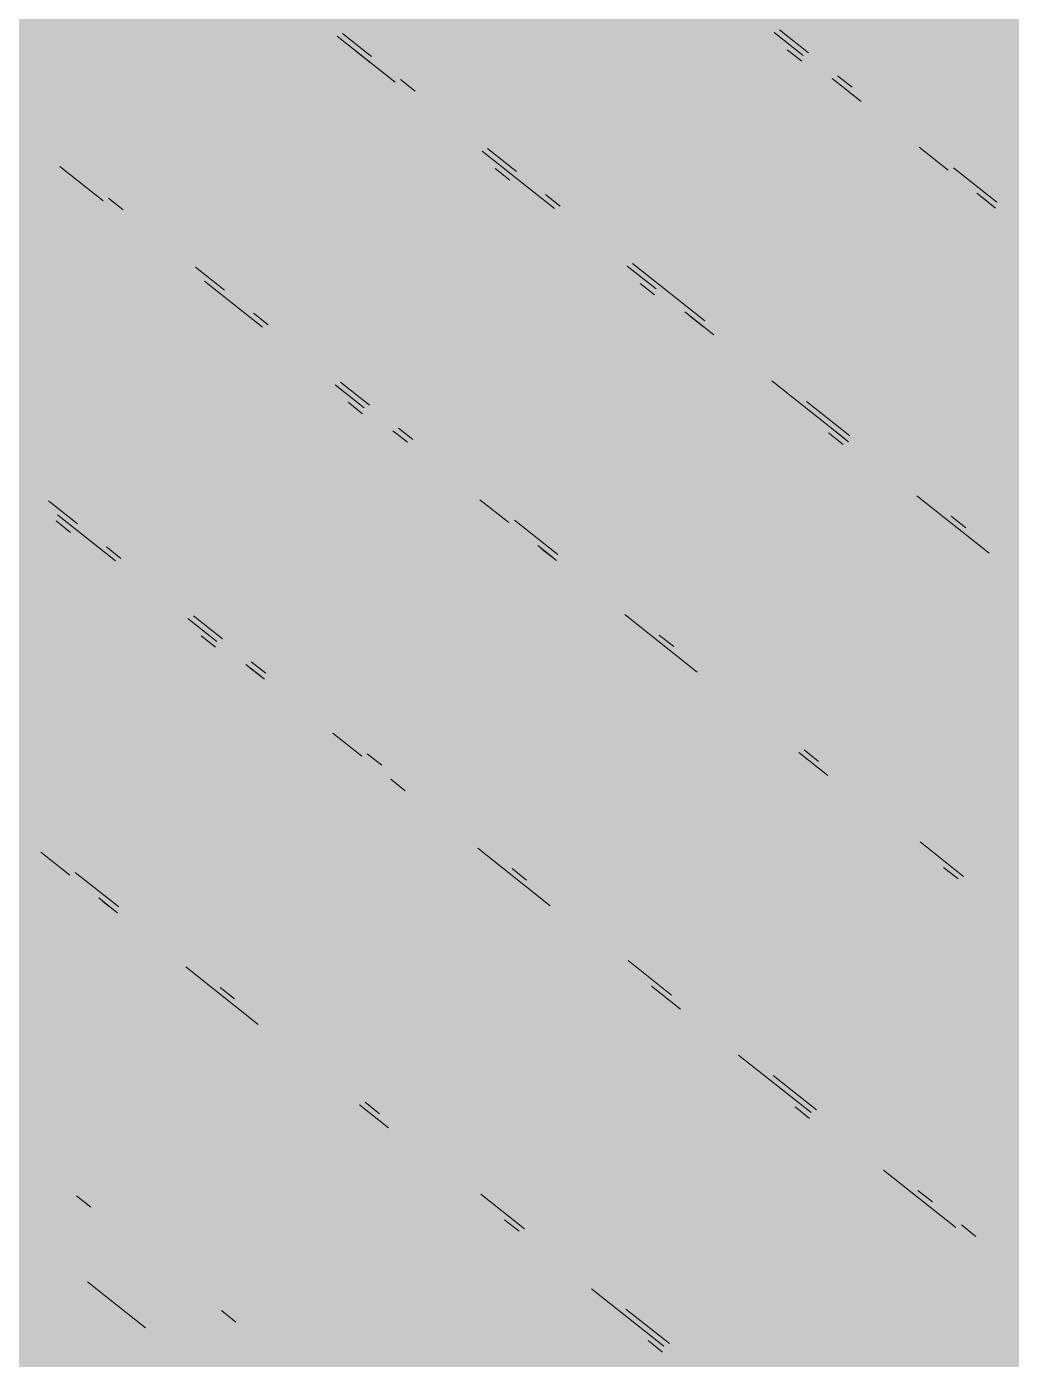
# Paper-space layout '03 3D Building and Roof' of a CAD drawing. Header units: millimetres. Extents: x 5 to 415, y 5 to 292.
# Drawn here: x 256.603 to 258.859, y 83.256 to 86.311 of the extents above; entities that cross this region are included whole.
import ezdxf

# ---------------------------------------------------------------- set-up
doc = ezdxf.new("R2010")
doc.units = ezdxf.units.MM
doc.layers.add('EXISTING', color=7, linetype='Continuous')
doc.layers.add('IMAGES', color=7, linetype='Continuous')

# ---------------------------------------------------------------- blocks, each defined once
blk = doc.blocks.new('SHEET_03')
at = {"layer": 'EXISTING', "color": 250, "lineweight": 9}
for p, q in [((257.3936, 86.2422), (257.3272, 86.2949)), ((258.3155, 86.2977), (258.3819, 86.2451)), ((258.3944, 86.2509), (258.328, 86.3036)), ((257.3147, 86.289), (257.4475, 86.1837)), ((257.3904, 86.2286), (257.3572, 86.2549)), ((258.3788, 86.2314), (258.3456, 86.2578)), ((257.4932, 86.1632), (257.46, 86.1895)), ((258.4483, 86.1924), (258.5147, 86.1397)), ((258.494, 86.1719), (258.4608, 86.1982)), ((257.6466, 86.0256), (257.8126, 85.8939)), ((257.7255, 85.9788), (257.6591, 86.0315)), ((258.6475, 86.0343), (258.7139, 85.9817)), ((256.679, 85.9906), (256.7786, 85.9115)), ((257.7099, 85.9593), (257.6767, 85.9857)), ((258.826, 85.9085), (258.7264, 85.9875)), ((257.8251, 85.8998), (257.7919, 85.9261)), ((258.7803, 85.929), (258.8135, 85.9026)), ((256.8242, 85.8911), (256.7911, 85.9174)), ((258.8228, 85.8949), (258.7896, 85.9212)), ((257.0566, 85.7067), (256.9902, 85.7594)), ((257.9786, 85.7622), (258.045, 85.7096)), ((258.1571, 85.6364), (257.9911, 85.7681)), ((257.0109, 85.7272), (257.1437, 85.6218)), ((258.0419, 85.6959), (258.0087, 85.7223)), ((257.1562, 85.6277), (257.123, 85.654)), ((258.1114, 85.6569), (258.1778, 85.6042)), ((258.1539, 85.6228), (258.1207, 85.6491)), ((257.3886, 85.4433), (257.3222, 85.496)), ((258.3106, 85.4988), (258.4765, 85.3671)), ((257.3097, 85.4901), (257.3761, 85.4374)), ((257.3729, 85.4238), (257.3398, 85.4502)), ((258.489, 85.373), (258.3894, 85.452)), ((257.4425, 85.3848), (257.4757, 85.3584)), ((257.4882, 85.3643), (257.455, 85.3906)), ((258.4734, 85.3535), (258.4402, 85.3799)), ((258.4859, 85.3594), (258.4527, 85.3857)), ((256.7197, 85.1712), (256.6533, 85.2239)), ((257.6416, 85.2267), (257.708, 85.1741)), ((258.6425, 85.2354), (258.8085, 85.1038)), ((256.674, 85.1917), (256.8068, 85.0863)), ((256.704, 85.1517), (256.6708, 85.1781)), ((257.8201, 85.1009), (257.7205, 85.1799)), ((258.7546, 85.1623), (258.7214, 85.1886)), ((256.8193, 85.0922), (256.7861, 85.1185)), ((257.7744, 85.1214), (257.8076, 85.095)), ((257.817, 85.0873), (257.7838, 85.1136)), ((256.9727, 84.9546), (257.0391, 84.9019)), ((257.0516, 84.9078), (256.9852, 84.9605)), ((257.9736, 84.9633), (258.1396, 84.8316)), ((258.0857, 84.8902), (258.0525, 84.9165)), ((257.036, 84.8883), (257.0028, 84.9147)), ((257.1512, 84.8288), (257.118, 84.8551)), ((257.1055, 84.8493), (257.1387, 84.8229)), ((257.1481, 84.8152), (257.1149, 84.8415)), ((257.3047, 84.6912), (257.3711, 84.6386)), ((257.4168, 84.6181), (257.3836, 84.6444)), ((258.3719, 84.6473), (258.4383, 84.5946)), ((258.4176, 84.6268), (258.3844, 84.6531)), ((257.4375, 84.5859), (257.4707, 84.5595)), ((257.6367, 84.4278), (257.8026, 84.2961)), ((258.7496, 84.3634), (258.65, 84.4424)), ((256.6358, 84.4191), (256.7022, 84.3664)), ((256.8143, 84.2933), (256.7147, 84.3723)), ((257.7487, 84.3547), (257.7155, 84.381)), ((258.7039, 84.3839), (258.7371, 84.3575)), ((256.7686, 84.3138), (256.8018, 84.2874)), ((256.8111, 84.2797), (256.7779, 84.306)), ((256.9677, 84.1557), (257.1337, 84.024)), ((258.0807, 84.0913), (257.9811, 84.1703)), ((257.0798, 84.0826), (257.0466, 84.1089)), ((258.035, 84.1118), (258.1014, 84.0591)), ((258.2342, 83.9537), (258.4002, 83.822)), ((258.4126, 83.8279), (258.3131, 83.9069)), ((257.3661, 83.8397), (257.4325, 83.787)), ((257.4118, 83.8192), (257.3786, 83.8455)), ((258.397, 83.8084), (258.3638, 83.8348)), ((258.5661, 83.6903), (258.7321, 83.5587)), ((257.7437, 83.5558), (257.6441, 83.6348)), ((258.6782, 83.6172), (258.645, 83.6435)), ((256.7507, 83.6051), (256.7175, 83.6314)), ((257.6981, 83.5763), (257.7312, 83.5499)), ((258.7778, 83.5382), (258.7446, 83.5645)), ((256.743, 83.4338), (256.8758, 83.3284)), ((257.8972, 83.4182), (258.0632, 83.2865)), ((257.0827, 83.3417), (257.0495, 83.368)), ((258.0757, 83.2924), (257.9761, 83.3714)), ((258.0601, 83.2729), (258.0269, 83.2993))]:
    blk.add_line(p, q, dxfattribs=at)
at = {"layer": 'IMAGES', "color": 7}
for points in [[(256.4745, 86.2777), (257.0527, 86.2777), (256.4745, 86.3741), (257.0527, 86.3741)], [(257.0527, 86.2777), (257.1491, 86.2777), (257.0527, 86.3741), (257.1491, 86.3741)], [(257.1491, 86.2777), (257.2455, 86.2777), (257.1491, 86.3741), (257.2455, 86.3741)], [(257.2455, 86.2777), (257.3418, 86.2777), (257.2455, 86.3741), (257.3418, 86.3741)], [(257.3418, 86.2777), (257.4382, 86.2777), (257.3418, 86.3741), (257.4382, 86.3741)], [(257.4382, 86.2777), (257.5345, 86.2777), (257.4382, 86.3741), (257.5345, 86.3741)], [(257.5345, 86.2777), (258.0164, 86.2777), (257.5345, 86.3741), (258.0164, 86.3741)], [(258.0164, 86.2777), (258.1127, 86.2777), (258.0164, 86.3741), (258.1127, 86.3741)], [(258.1127, 86.1813), (258.2091, 86.1813), (258.1127, 86.3741), (258.2091, 86.3741)], [(258.2091, 86.2777), (258.3055, 86.2777), (258.2091, 86.3741), (258.3055, 86.3741)], [(258.3055, 86.2777), (258.4018, 86.2777), (258.3055, 86.3741), (258.4018, 86.3741)], [(258.4018, 86.2777), (258.4982, 86.2777), (258.4018, 86.3741), (258.4982, 86.3741)], [(258.4982, 86.2777), (258.5945, 86.2777), (258.4982, 86.3741), (258.5945, 86.3741)], [(258.5945, 86.2777), (258.98, 86.2777), (258.5945, 86.3741), (258.98, 86.3741)], [(256.5709, 86.1813), (256.6673, 86.1813), (256.5709, 86.2777), (256.6673, 86.2777)], [(256.6673, 86.1813), (257.2455, 86.1813), (256.6673, 86.2777), (257.2455, 86.2777)], [(257.2455, 86.1813), (257.3418, 86.1813), (257.2455, 86.2777), (257.3418, 86.2777)], [(257.3418, 86.1813), (257.5345, 86.1813), (257.3418, 86.2777), (257.5345, 86.2777)], [(257.5345, 86.1813), (257.6309, 86.1813), (257.5345, 86.2777), (257.6309, 86.2777)], [(257.6309, 86.1813), (258.1127, 86.1813), (257.6309, 86.2777), (258.1127, 86.2777)], [(258.2091, 86.1813), (258.3055, 86.1813), (258.2091, 86.2777), (258.3055, 86.2777)], [(258.3055, 86.1813), (258.4018, 86.1813), (258.3055, 86.2777), (258.4018, 86.2777)], [(258.4018, 86.0849), (258.4982, 86.0849), (258.4018, 86.2777), (258.4982, 86.2777)], [(258.4982, 86.1813), (258.5945, 86.1813), (258.4982, 86.2777), (258.5945, 86.2777)], [(258.5945, 86.1813), (258.6909, 86.1813), (258.5945, 86.2777), (258.6909, 86.2777)], [(258.6909, 86.1813), (259.0764, 86.1813), (258.6909, 86.2777), (259.0764, 86.2777)], [(256.5709, 86.0849), (256.6673, 86.0849), (256.5709, 86.1813), (256.6673, 86.1813)], [(256.6673, 86.0849), (256.7636, 86.0849), (256.6673, 86.1813), (256.7636, 86.1813)], [(256.7636, 86.0849), (257.2455, 86.0849), (256.7636, 86.1813), (257.2455, 86.1813)], [(257.2455, 86.0849), (257.3418, 86.0849), (257.2455, 86.1813), (257.3418, 86.1813)], [(257.3418, 86.0849), (257.4382, 86.0849), (257.3418, 86.1813), (257.4382, 86.1813)], [(257.4382, 86.0849), (257.6309, 86.0849), (257.4382, 86.1813), (257.6309, 86.1813)], [(257.6309, 86.0849), (257.7273, 86.0849), (257.6309, 86.1813), (257.7273, 86.1813)], [(257.7273, 86.0849), (257.8236, 86.0849), (257.7273, 86.1813), (257.8236, 86.1813)], [(257.8236, 86.0849), (258.2091, 86.0849), (257.8236, 86.1813), (258.2091, 86.1813)], [(258.2091, 86.0849), (258.3055, 86.0849), (258.2091, 86.1813), (258.3055, 86.1813)], [(258.3055, 86.0849), (258.4018, 86.0849), (258.3055, 86.1813), (258.4018, 86.1813)], [(258.4982, 86.0849), (258.5945, 86.0849), (258.4982, 86.1813), (258.5945, 86.1813)], [(258.5945, 86.0849), (258.6909, 86.0849), (258.5945, 86.1813), (258.6909, 86.1813)], [(258.6909, 86.0849), (258.7873, 86.0849), (258.6909, 86.1813), (258.7873, 86.1813)], [(258.7873, 86.0849), (259.2691, 86.0849), (258.7873, 86.1813), (259.2691, 86.1813)], [(256.5709, 85.9885), (256.6673, 85.9885), (256.5709, 86.0849), (256.6673, 86.0849)], [(256.6673, 85.9885), (256.7636, 85.9885), (256.6673, 86.0849), (256.7636, 86.0849)], [(256.7636, 85.9885), (256.86, 85.9885), (256.7636, 86.0849), (256.86, 86.0849)], [(256.86, 85.9885), (257.4382, 85.9885), (256.86, 86.0849), (257.4382, 86.0849)], [(257.4382, 85.9885), (257.5345, 85.9885), (257.4382, 86.0849), (257.5345, 86.0849)], [(257.5345, 85.9885), (257.6309, 85.9885), (257.5345, 86.0849), (257.6309, 86.0849)], [(257.6309, 85.9885), (257.7273, 85.9885), (257.6309, 86.0849), (257.7273, 86.0849)], [(257.7273, 85.9885), (257.8236, 85.9885), (257.7273, 86.0849), (257.8236, 86.0849)], [(257.8236, 85.9885), (257.92, 85.9885), (257.8236, 86.0849), (257.92, 86.0849)], [(257.92, 85.9885), (258.4018, 85.9885), (257.92, 86.0849), (258.4018, 86.0849)], [(258.4018, 85.9885), (258.4982, 85.9885), (258.4018, 86.0849), (258.4982, 86.0849)], [(258.4982, 85.9885), (258.6909, 85.9885), (258.4982, 86.0849), (258.6909, 86.0849)], [(258.6909, 85.9885), (258.7873, 85.9885), (258.6909, 86.0849), (258.7873, 86.0849)], [(258.7873, 85.9885), (258.8836, 85.9885), (258.7873, 86.0849), (258.8836, 86.0849)], [(256.5709, 85.8921), (256.6673, 85.8921), (256.5709, 85.9885), (256.6673, 85.9885)], [(256.6673, 85.8921), (256.86, 85.8921), (256.6673, 85.9885), (256.86, 85.9885)], [(256.86, 85.8921), (256.9564, 85.8921), (256.86, 85.9885), (256.9564, 85.9885)], [(256.9564, 85.8921), (257.5345, 85.8921), (256.9564, 85.9885), (257.5345, 85.9885)], [(257.5345, 85.8921), (257.6309, 85.8921), (257.5345, 85.9885), (257.6309, 85.9885)], [(257.6309, 85.8921), (257.7273, 85.8921), (257.6309, 85.9885), (257.7273, 85.9885)], [(257.7273, 85.8921), (257.8236, 85.8921), (257.7273, 85.9885), (257.8236, 85.9885)], [(257.8236, 85.8921), (257.92, 85.8921), (257.8236, 85.9885), (257.92, 85.9885)], [(257.92, 85.8921), (258.0164, 85.8921), (257.92, 85.9885), (258.0164, 85.9885)], [(258.0164, 85.8921), (258.4982, 85.8921), (258.0164, 85.9885), (258.4982, 85.9885)], [(258.4982, 85.8921), (258.6909, 85.8921), (258.4982, 85.9885), (258.6909, 85.9885)], [(258.6909, 85.8921), (258.8836, 85.8921), (258.6909, 85.9885), (258.8836, 85.9885)], [(256.5709, 85.7957), (256.6673, 85.7957), (256.5709, 85.8921), (256.6673, 85.8921)], [(256.6673, 85.7957), (256.7636, 85.7957), (256.6673, 85.8921), (256.7636, 85.8921)], [(256.7636, 85.7957), (256.9564, 85.7957), (256.7636, 85.8921), (256.9564, 85.8921)], [(256.9564, 85.7957), (257.0527, 85.7957), (256.9564, 85.8921), (257.0527, 85.8921)], [(257.0527, 85.7957), (257.1491, 85.7957), (257.0527, 85.8921), (257.1491, 85.8921)], [(257.1491, 85.7957), (257.6309, 85.7957), (257.1491, 85.8921), (257.6309, 85.8921)], [(257.6309, 85.7957), (257.7273, 85.7957), (257.6309, 85.8921), (257.7273, 85.8921)], [(257.7273, 85.7957), (257.8236, 85.7957), (257.7273, 85.8921), (257.8236, 85.8921)], [(257.8236, 85.7957), (258.0164, 85.7957), (257.8236, 85.8921), (258.0164, 85.8921)], [(258.0164, 85.7957), (258.1127, 85.7957), (258.0164, 85.8921), (258.1127, 85.8921)], [(258.1127, 85.7957), (258.5945, 85.7957), (258.1127, 85.8921), (258.5945, 85.8921)], [(258.5945, 85.7957), (258.6909, 85.7957), (258.5945, 85.8921), (258.6909, 85.8921)], [(258.6909, 85.7957), (258.7873, 85.7957), (258.6909, 85.8921), (258.7873, 85.8921)], [(258.7873, 85.7957), (258.98, 85.7957), (258.7873, 85.8921), (258.98, 85.8921)], [(256.1855, 85.6993), (256.7636, 85.6993), (256.1855, 85.7957), (256.7636, 85.7957)], [(256.7636, 85.6993), (256.86, 85.6993), (256.7636, 85.7957), (256.86, 85.7957)], [(256.86, 85.6993), (256.9564, 85.6993), (256.86, 85.7957), (256.9564, 85.7957)], [(256.9564, 85.6993), (257.0527, 85.6993), (256.9564, 85.7957), (257.0527, 85.7957)], [(257.0527, 85.6993), (257.1491, 85.6993), (257.0527, 85.7957), (257.1491, 85.7957)], [(257.1491, 85.6993), (257.2455, 85.6993), (257.1491, 85.7957), (257.2455, 85.7957)], [(257.2455, 85.6993), (257.7273, 85.6993), (257.2455, 85.7957), (257.7273, 85.7957)], [(257.7273, 85.6993), (257.8236, 85.6993), (257.7273, 85.7957), (257.8236, 85.7957)], [(257.8236, 85.6993), (257.92, 85.6993), (257.8236, 85.7957), (257.92, 85.7957)], [(257.92, 85.6993), (258.0164, 85.6993), (257.92, 85.7957), (258.0164, 85.7957)], [(258.0164, 85.6993), (258.1127, 85.6993), (258.0164, 85.7957), (258.1127, 85.7957)], [(258.1127, 85.6993), (258.2091, 85.6993), (258.1127, 85.7957), (258.2091, 85.7957)], [(258.2091, 85.6993), (258.7873, 85.6993), (258.2091, 85.7957), (258.7873, 85.7957)], [(258.7873, 85.6993), (258.8836, 85.6993), (258.7873, 85.7957), (258.8836, 85.7957)], [(256.2818, 85.6029), (256.9564, 85.6029), (256.2818, 85.6993), (256.9564, 85.6993)], [(256.9564, 85.6029), (257.0527, 85.6029), (256.9564, 85.6993), (257.0527, 85.6993)], [(257.0527, 85.6029), (257.1491, 85.6029), (257.0527, 85.6993), (257.1491, 85.6993)], [(257.1491, 85.6029), (257.2455, 85.6029), (257.1491, 85.6993), (257.2455, 85.6993)], [(257.2455, 85.6029), (257.3418, 85.6029), (257.2455, 85.6993), (257.3418, 85.6993)], [(257.3418, 85.6029), (257.92, 85.6029), (257.3418, 85.6993), (257.92, 85.6993)], [(257.92, 85.6029), (258.0164, 85.6029), (257.92, 85.6993), (258.0164, 85.6993)], [(258.0164, 85.6029), (258.2091, 85.6029), (258.0164, 85.6993), (258.2091, 85.6993)], [(258.2091, 85.6029), (258.3055, 85.6029), (258.2091, 85.6993), (258.3055, 85.6993)], [(258.3055, 85.6029), (258.4018, 85.6029), (258.3055, 85.6993), (258.4018, 85.6993)], [(258.4018, 85.6029), (258.8836, 85.6029), (258.4018, 85.6993), (258.8836, 85.6993)], [(256.4745, 85.5065), (256.9564, 85.5065), (256.4745, 85.6029), (256.9564, 85.6029)], [(256.9564, 85.5065), (257.0527, 85.5065), (256.9564, 85.6029), (257.0527, 85.6029)], [(257.0527, 85.5065), (257.1491, 85.5065), (257.0527, 85.6029), (257.1491, 85.6029)], [(257.1491, 85.5065), (257.2455, 85.5065), (257.1491, 85.6029), (257.2455, 85.6029)], [(257.2455, 85.5065), (257.3418, 85.5065), (257.2455, 85.6029), (257.3418, 85.6029)], [(257.3418, 85.5065), (257.4382, 85.5065), (257.3418, 85.6029), (257.4382, 85.6029)], [(257.4382, 85.5065), (257.5345, 85.5065), (257.4382, 85.6029), (257.5345, 85.6029)], [(257.5345, 85.4101), (258.1127, 85.4101), (257.5345, 85.6029), (258.1127, 85.6029)], [(258.1127, 85.5065), (258.2091, 85.5065), (258.1127, 85.6029), (258.2091, 85.6029)], [(258.2091, 85.5065), (258.3055, 85.5065), (258.2091, 85.6029), (258.3055, 85.6029)], [(258.3055, 85.5065), (258.4018, 85.5065), (258.3055, 85.6029), (258.4018, 85.6029)], [(258.4018, 85.5065), (258.4982, 85.5065), (258.4018, 85.6029), (258.4982, 85.6029)], [(258.4982, 85.5065), (258.98, 85.5065), (258.4982, 85.6029), (258.98, 85.6029)], [(256.5709, 85.4101), (257.0527, 85.4101), (256.5709, 85.5065), (257.0527, 85.5065)], [(257.0527, 85.4101), (257.1491, 85.4101), (257.0527, 85.5065), (257.1491, 85.5065)], [(257.1491, 85.4101), (257.2455, 85.4101), (257.1491, 85.5065), (257.2455, 85.5065)], [(257.2455, 85.4101), (257.3418, 85.4101), (257.2455, 85.5065), (257.3418, 85.5065)], [(257.3418, 85.4101), (257.4382, 85.4101), (257.3418, 85.5065), (257.4382, 85.5065)], [(257.4382, 85.4101), (257.5345, 85.4101), (257.4382, 85.5065), (257.5345, 85.5065)], [(258.1127, 85.4101), (258.2091, 85.4101), (258.1127, 85.5065), (258.2091, 85.5065)], [(258.2091, 85.4101), (258.3055, 85.4101), (258.2091, 85.5065), (258.3055, 85.5065)], [(258.3055, 85.4101), (258.4982, 85.4101), (258.3055, 85.5065), (258.4982, 85.5065)], [(258.4982, 85.4101), (258.5945, 85.4101), (258.4982, 85.5065), (258.5945, 85.5065)], [(258.5945, 85.4101), (259.0764, 85.4101), (258.5945, 85.5065), (259.0764, 85.5065)], [(256.5709, 85.3137), (256.6673, 85.3137), (256.5709, 85.4101), (256.6673, 85.4101)], [(256.6673, 85.3137), (256.7636, 85.3137), (256.6673, 85.4101), (256.7636, 85.4101)], [(256.7636, 85.3137), (257.2455, 85.3137), (256.7636, 85.4101), (257.2455, 85.4101)], [(257.2455, 85.3137), (257.3418, 85.3137), (257.2455, 85.4101), (257.3418, 85.4101)], [(257.3418, 85.3137), (257.5345, 85.3137), (257.3418, 85.4101), (257.5345, 85.4101)], [(257.5345, 85.3137), (257.6309, 85.3137), (257.5345, 85.4101), (257.6309, 85.4101)], [(257.6309, 85.3137), (257.7273, 85.3137), (257.6309, 85.4101), (257.7273, 85.4101)], [(257.7273, 85.3137), (258.2091, 85.3137), (257.7273, 85.4101), (258.2091, 85.4101)], [(258.2091, 85.3137), (258.3055, 85.3137), (258.2091, 85.4101), (258.3055, 85.4101)], [(258.3055, 85.3137), (258.4018, 85.3137), (258.3055, 85.4101), (258.4018, 85.4101)], [(258.4018, 85.3137), (258.5945, 85.3137), (258.4018, 85.4101), (258.5945, 85.4101)], [(258.5945, 85.3137), (258.6909, 85.3137), (258.5945, 85.4101), (258.6909, 85.4101)], [(258.6909, 85.3137), (258.7873, 85.3137), (258.6909, 85.4101), (258.7873, 85.4101)], [(258.7873, 85.3137), (259.2691, 85.3137), (258.7873, 85.4101), (259.2691, 85.4101)], [(256.5709, 85.1208), (256.6673, 85.1208), (256.5709, 85.3137), (256.6673, 85.3137)], [(256.6673, 85.2173), (256.7636, 85.2173), (256.6673, 85.3137), (256.7636, 85.3137)], [(256.7636, 85.2173), (256.86, 85.2173), (256.7636, 85.3137), (256.86, 85.3137)], [(256.86, 85.2173), (257.3418, 85.2173), (256.86, 85.3137), (257.3418, 85.3137)], [(257.3418, 85.2173), (257.5345, 85.2173), (257.3418, 85.3137), (257.5345, 85.3137)], [(257.5345, 85.2173), (257.6309, 85.2173), (257.5345, 85.3137), (257.6309, 85.3137)], [(257.6309, 85.2173), (257.7273, 85.2173), (257.6309, 85.3137), (257.7273, 85.3137)], [(257.7273, 85.2173), (258.3055, 85.2173), (257.7273, 85.3137), (258.3055, 85.3137)], [(258.3055, 85.2173), (258.4018, 85.2173), (258.3055, 85.3137), (258.4018, 85.3137)], [(258.4018, 85.2173), (258.4982, 85.2173), (258.4018, 85.3137), (258.4982, 85.3137)], [(258.4982, 85.2173), (258.5945, 85.2173), (258.4982, 85.3137), (258.5945, 85.3137)], [(258.5945, 85.2173), (258.6909, 85.2173), (258.5945, 85.3137), (258.6909, 85.3137)], [(258.6909, 85.2173), (258.7873, 85.2173), (258.6909, 85.3137), (258.7873, 85.3137)], [(258.7873, 85.2173), (258.8836, 85.2173), (258.7873, 85.3137), (258.8836, 85.3137)], [(256.6673, 85.1208), (256.7636, 85.1208), (256.6673, 85.2173), (256.7636, 85.2173)], [(256.7636, 85.1208), (256.86, 85.1208), (256.7636, 85.2173), (256.86, 85.2173)], [(256.86, 85.1208), (256.9564, 85.1208), (256.86, 85.2173), (256.9564, 85.2173)], [(256.9564, 85.1208), (257.4382, 85.1208), (256.9564, 85.2173), (257.4382, 85.2173)], [(257.4382, 85.1208), (257.5345, 85.1208), (257.4382, 85.2173), (257.5345, 85.2173)], [(257.5345, 85.1208), (257.6309, 85.1208), (257.5345, 85.2173), (257.6309, 85.2173)], [(257.6309, 85.1208), (257.8236, 85.1208), (257.6309, 85.2173), (257.8236, 85.2173)], [(257.8236, 85.1208), (257.92, 85.1208), (257.8236, 85.2173), (257.92, 85.2173)], [(257.92, 85.1208), (258.0164, 85.1208), (257.92, 85.2173), (258.0164, 85.2173)], [(258.0164, 85.1208), (258.4982, 85.1208), (258.0164, 85.2173), (258.4982, 85.2173)], [(258.4982, 85.1208), (258.5945, 85.1208), (258.4982, 85.2173), (258.5945, 85.2173)], [(258.5945, 85.1208), (258.6909, 85.1208), (258.5945, 85.2173), (258.6909, 85.2173)], [(258.6909, 85.1208), (258.7873, 85.1208), (258.6909, 85.2173), (258.7873, 85.2173)], [(258.7873, 85.1208), (258.8836, 85.1208), (258.7873, 85.2173), (258.8836, 85.2173)], [(256.5709, 85.0244), (256.6673, 85.0244), (256.5709, 85.1208), (256.6673, 85.1208)], [(256.6673, 85.0244), (256.7636, 85.0244), (256.6673, 85.1208), (256.7636, 85.1208)], [(256.7636, 85.0244), (256.86, 85.0244), (256.7636, 85.1208), (256.86, 85.1208)], [(256.86, 85.0244), (256.9564, 85.0244), (256.86, 85.1208), (256.9564, 85.1208)], [(256.9564, 85.0244), (257.0527, 85.0244), (256.9564, 85.1208), (257.0527, 85.1208)], [(257.0527, 85.0244), (257.1491, 85.0244), (257.0527, 85.1208), (257.1491, 85.1208)], [(257.1491, 85.0244), (257.7273, 85.0244), (257.1491, 85.1208), (257.7273, 85.1208)], [(257.7273, 85.0244), (257.8236, 85.0244), (257.7273, 85.1208), (257.8236, 85.1208)], [(257.8236, 85.0244), (258.0164, 85.0244), (257.8236, 85.1208), (258.0164, 85.1208)], [(258.0164, 85.0244), (258.5945, 85.0244), (258.0164, 85.1208), (258.5945, 85.1208)], [(258.5945, 85.0244), (258.6909, 85.0244), (258.5945, 85.1208), (258.6909, 85.1208)], [(258.6909, 85.0244), (258.7873, 85.0244), (258.6909, 85.1208), (258.7873, 85.1208)], [(258.7873, 85.0244), (258.8836, 85.0244), (258.7873, 85.1208), (258.8836, 85.1208)], [(256.1855, 84.928), (256.6673, 84.928), (256.1855, 85.0244), (256.6673, 85.0244)], [(256.6673, 84.928), (256.7636, 84.928), (256.6673, 85.0244), (256.7636, 85.0244)], [(256.7636, 84.928), (256.86, 84.928), (256.7636, 85.0244), (256.86, 85.0244)], [(256.86, 84.928), (256.9564, 84.928), (256.86, 85.0244), (256.9564, 85.0244)], [(256.9564, 84.928), (257.0527, 84.928), (256.9564, 85.0244), (257.0527, 85.0244)], [(257.0527, 84.928), (257.1491, 84.928), (257.0527, 85.0244), (257.1491, 85.0244)], [(257.1491, 84.928), (257.2455, 84.928), (257.1491, 85.0244), (257.2455, 85.0244)], [(257.2455, 84.928), (257.7273, 84.928), (257.2455, 85.0244), (257.7273, 85.0244)], [(257.7273, 84.928), (257.8236, 84.928), (257.7273, 85.0244), (257.8236, 85.0244)], [(257.8236, 84.928), (257.92, 84.928), (257.8236, 85.0244), (257.92, 85.0244)], [(257.92, 84.928), (258.0164, 84.928), (257.92, 85.0244), (258.0164, 85.0244)], [(258.0164, 84.928), (258.1127, 84.928), (258.0164, 85.0244), (258.1127, 85.0244)], [(258.1127, 84.928), (258.2091, 84.928), (258.1127, 85.0244), (258.2091, 85.0244)], [(258.2091, 84.928), (258.6909, 84.928), (258.2091, 85.0244), (258.6909, 85.0244)], [(258.6909, 84.928), (258.7873, 84.928), (258.6909, 85.0244), (258.7873, 85.0244)], [(258.7873, 84.928), (258.8836, 84.928), (258.7873, 85.0244), (258.8836, 85.0244)], [(256.2818, 84.8316), (256.86, 84.8316), (256.2818, 84.928), (256.86, 84.928)], [(256.86, 84.8316), (256.9564, 84.8316), (256.86, 84.928), (256.9564, 84.928)], [(256.9564, 84.8316), (257.0527, 84.8316), (256.9564, 84.928), (257.0527, 84.928)], [(257.0527, 84.8316), (257.1491, 84.8316), (257.0527, 84.928), (257.1491, 84.928)], [(257.1491, 84.8316), (257.2455, 84.8316), (257.1491, 84.928), (257.2455, 84.928)], [(257.2455, 84.8316), (257.3418, 84.8316), (257.2455, 84.928), (257.3418, 84.928)], [(257.3418, 84.8316), (257.8236, 84.8316), (257.3418, 84.928), (257.8236, 84.928)], [(257.8236, 84.8316), (258.0164, 84.8316), (257.8236, 84.928), (258.0164, 84.928)], [(258.0164, 84.8316), (258.2091, 84.8316), (258.0164, 84.928), (258.2091, 84.928)], [(258.2091, 84.8316), (258.3055, 84.8316), (258.2091, 84.928), (258.3055, 84.928)], [(258.3055, 84.8316), (258.4018, 84.8316), (258.3055, 84.928), (258.4018, 84.928)], [(258.4018, 84.8316), (258.8836, 84.8316), (258.4018, 84.928), (258.8836, 84.928)], [(256.4745, 84.7352), (256.9564, 84.7352), (256.4745, 84.8316), (256.9564, 84.8316)], [(256.9564, 84.7352), (257.0527, 84.7352), (256.9564, 84.8316), (257.0527, 84.8316)], [(257.0527, 84.7352), (257.1491, 84.7352), (257.0527, 84.8316), (257.1491, 84.8316)], [(257.1491, 84.7352), (257.2455, 84.7352), (257.1491, 84.8316), (257.2455, 84.8316)], [(257.2455, 84.7352), (257.3418, 84.7352), (257.2455, 84.8316), (257.3418, 84.8316)], [(257.3418, 84.7352), (257.4382, 84.7352), (257.3418, 84.8316), (257.4382, 84.8316)], [(257.4382, 84.7352), (257.92, 84.7352), (257.4382, 84.8316), (257.92, 84.8316)], [(257.92, 84.7352), (258.0164, 84.7352), (257.92, 84.8316), (258.0164, 84.8316)], [(258.0164, 84.7352), (258.1127, 84.7352), (258.0164, 84.8316), (258.1127, 84.8316)], [(258.1127, 84.7352), (258.3055, 84.7352), (258.1127, 84.8316), (258.3055, 84.8316)], [(258.3055, 84.7352), (258.4018, 84.7352), (258.3055, 84.8316), (258.4018, 84.8316)], [(258.4018, 84.7352), (258.4982, 84.7352), (258.4018, 84.8316), (258.4982, 84.8316)], [(258.4982, 84.7352), (258.98, 84.7352), (258.4982, 84.8316), (258.98, 84.8316)], [(256.5709, 84.6388), (257.0527, 84.6388), (256.5709, 84.7352), (257.0527, 84.7352)], [(257.0527, 84.6388), (257.1491, 84.6388), (257.0527, 84.7352), (257.1491, 84.7352)], [(257.1491, 84.6388), (257.3418, 84.6388), (257.1491, 84.7352), (257.3418, 84.7352)], [(257.3418, 84.6388), (257.4382, 84.6388), (257.3418, 84.7352), (257.4382, 84.7352)], [(257.4382, 84.6388), (257.5345, 84.6388), (257.4382, 84.7352), (257.5345, 84.7352)], [(257.5345, 84.6388), (258.0164, 84.6388), (257.5345, 84.7352), (258.0164, 84.7352)], [(258.0164, 84.6388), (258.1127, 84.6388), (258.0164, 84.7352), (258.1127, 84.7352)], [(258.1127, 84.6388), (258.2091, 84.6388), (258.1127, 84.7352), (258.2091, 84.7352)], [(258.2091, 84.6388), (258.4018, 84.6388), (258.2091, 84.7352), (258.4018, 84.7352)], [(258.4018, 84.6388), (258.4982, 84.6388), (258.4018, 84.7352), (258.4982, 84.7352)], [(258.4982, 84.6388), (258.5945, 84.6388), (258.4982, 84.7352), (258.5945, 84.7352)], [(258.5945, 84.6388), (258.6909, 84.6388), (258.5945, 84.7352), (258.6909, 84.7352)], [(258.6909, 84.6388), (259.0764, 84.6388), (258.6909, 84.7352), (259.0764, 84.7352)], [(256.5709, 84.5424), (256.6673, 84.5424), (256.5709, 84.6388), (256.6673, 84.6388)], [(256.6673, 84.5424), (257.1491, 84.5424), (256.6673, 84.6388), (257.1491, 84.6388)], [(257.1491, 84.5424), (257.3418, 84.5424), (257.1491, 84.6388), (257.3418, 84.6388)], [(257.3418, 84.5424), (257.5345, 84.5424), (257.3418, 84.6388), (257.5345, 84.6388)], [(257.5345, 84.5424), (257.7273, 84.5424), (257.5345, 84.6388), (257.7273, 84.6388)], [(257.7273, 84.5424), (258.2091, 84.5424), (257.7273, 84.6388), (258.2091, 84.6388)], [(258.2091, 84.5424), (258.3055, 84.5424), (258.2091, 84.6388), (258.3055, 84.6388)], [(258.3055, 84.5424), (258.4018, 84.5424), (258.3055, 84.6388), (258.4018, 84.6388)], [(258.4018, 84.5424), (258.4982, 84.5424), (258.4018, 84.6388), (258.4982, 84.6388)], [(258.4982, 84.5424), (258.5945, 84.5424), (258.4982, 84.6388), (258.5945, 84.6388)], [(258.5945, 84.5424), (258.6909, 84.5424), (258.5945, 84.6388), (258.6909, 84.6388)], [(258.6909, 84.5424), (258.7873, 84.5424), (258.6909, 84.6388), (258.7873, 84.6388)], [(258.7873, 84.5424), (259.2691, 84.5424), (258.7873, 84.6388), (259.2691, 84.6388)], [(256.4745, 84.446), (256.6673, 84.446), (256.4745, 84.5424), (256.6673, 84.5424)], [(256.6673, 84.446), (256.7636, 84.446), (256.6673, 84.5424), (256.7636, 84.5424)], [(256.7636, 84.446), (257.3418, 84.446), (256.7636, 84.5424), (257.3418, 84.5424)], [(257.3418, 84.446), (257.4382, 84.446), (257.3418, 84.5424), (257.4382, 84.5424)], [(257.4382, 84.446), (257.5345, 84.446), (257.4382, 84.5424), (257.5345, 84.5424)], [(257.5345, 84.446), (257.7273, 84.446), (257.5345, 84.5424), (257.7273, 84.5424)], [(257.7273, 84.446), (257.8236, 84.446), (257.7273, 84.5424), (257.8236, 84.5424)], [(257.8236, 84.446), (258.4018, 84.446), (257.8236, 84.5424), (258.4018, 84.5424)], [(258.4018, 84.446), (258.4982, 84.446), (258.4018, 84.5424), (258.4982, 84.5424)], [(258.4982, 84.446), (258.5945, 84.446), (258.4982, 84.5424), (258.5945, 84.5424)], [(258.5945, 84.446), (258.6909, 84.446), (258.5945, 84.5424), (258.6909, 84.5424)], [(258.6909, 84.446), (259.3655, 84.446), (258.6909, 84.5424), (259.3655, 84.5424)], [(256.5709, 84.3496), (256.6673, 84.3496), (256.5709, 84.446), (256.6673, 84.446)], [(256.6673, 84.3496), (256.7636, 84.3496), (256.6673, 84.446), (256.7636, 84.446)], [(256.7636, 84.3496), (256.86, 84.3496), (256.7636, 84.446), (256.86, 84.446)], [(256.86, 84.3496), (257.4382, 84.3496), (256.86, 84.446), (257.4382, 84.446)], [(257.4382, 84.3496), (257.5345, 84.3496), (257.4382, 84.446), (257.5345, 84.446)], [(257.5345, 84.3496), (257.6309, 84.3496), (257.5345, 84.446), (257.6309, 84.446)], [(257.6309, 84.3496), (257.8236, 84.3496), (257.6309, 84.446), (257.8236, 84.446)], [(257.8236, 84.3496), (257.92, 84.3496), (257.8236, 84.446), (257.92, 84.446)], [(257.92, 84.3496), (258.4982, 84.3496), (257.92, 84.446), (258.4982, 84.446)], [(258.4982, 84.3496), (258.5945, 84.3496), (258.4982, 84.446), (258.5945, 84.446)], [(258.5945, 84.3496), (258.7873, 84.3496), (258.5945, 84.446), (258.7873, 84.446)], [(258.7873, 84.3496), (258.8836, 84.3496), (258.7873, 84.446), (258.8836, 84.446)], [(256.5709, 84.2532), (256.6673, 84.2532), (256.5709, 84.3496), (256.6673, 84.3496)], [(256.6673, 84.2532), (256.86, 84.2532), (256.6673, 84.3496), (256.86, 84.3496)], [(256.86, 84.2532), (256.9564, 84.2532), (256.86, 84.3496), (256.9564, 84.3496)], [(256.9564, 84.2532), (257.0527, 84.2532), (256.9564, 84.3496), (257.0527, 84.3496)], [(257.0527, 84.2532), (257.5345, 84.2532), (257.0527, 84.3496), (257.5345, 84.3496)], [(257.5345, 84.2532), (257.6309, 84.2532), (257.5345, 84.3496), (257.6309, 84.3496)], [(257.6309, 84.2532), (257.7273, 84.2532), (257.6309, 84.3496), (257.7273, 84.3496)], [(257.7273, 84.2532), (257.8236, 84.2532), (257.7273, 84.3496), (257.8236, 84.3496)], [(257.8236, 84.2532), (257.92, 84.2532), (257.8236, 84.3496), (257.92, 84.3496)], [(257.92, 84.2532), (258.0164, 84.2532), (257.92, 84.3496), (258.0164, 84.3496)], [(258.0164, 84.2532), (258.1127, 84.2532), (258.0164, 84.3496), (258.1127, 84.3496)], [(258.1127, 84.2532), (258.6909, 84.2532), (258.1127, 84.3496), (258.6909, 84.3496)], [(258.6909, 84.2532), (258.8836, 84.2532), (258.6909, 84.3496), (258.8836, 84.3496)], [(256.1855, 84.1568), (256.7636, 84.1568), (256.1855, 84.2532), (256.7636, 84.2532)], [(256.7636, 84.1568), (256.86, 84.1568), (256.7636, 84.2532), (256.86, 84.2532)], [(256.86, 84.1568), (256.9564, 84.1568), (256.86, 84.2532), (256.9564, 84.2532)], [(256.9564, 84.1568), (257.0527, 84.1568), (256.9564, 84.2532), (257.0527, 84.2532)], [(257.0527, 84.1568), (257.1491, 84.1568), (257.0527, 84.2532), (257.1491, 84.2532)], [(257.1491, 84.1568), (257.6309, 84.1568), (257.1491, 84.2532), (257.6309, 84.2532)], [(257.6309, 84.1568), (257.7273, 84.1568), (257.6309, 84.2532), (257.7273, 84.2532)], [(257.7273, 84.1568), (257.8236, 84.1568), (257.7273, 84.2532), (257.8236, 84.2532)], [(257.8236, 84.1568), (258.0164, 84.1568), (257.8236, 84.2532), (258.0164, 84.2532)], [(258.0164, 84.1568), (258.1127, 84.1568), (258.0164, 84.2532), (258.1127, 84.2532)], [(258.1127, 84.1568), (258.2091, 84.1568), (258.1127, 84.2532), (258.2091, 84.2532)], [(258.2091, 84.1568), (258.6909, 84.1568), (258.2091, 84.2532), (258.6909, 84.2532)], [(258.6909, 84.1568), (258.7873, 84.1568), (258.6909, 84.2532), (258.7873, 84.2532)], [(258.7873, 84.1568), (258.8836, 84.1568), (258.7873, 84.2532), (258.8836, 84.2532)], [(256.3782, 84.0604), (256.7636, 84.0604), (256.3782, 84.1568), (256.7636, 84.1568)], [(256.7636, 84.0604), (256.86, 84.0604), (256.7636, 84.1568), (256.86, 84.1568)], [(256.86, 84.0604), (256.9564, 84.0604), (256.86, 84.1568), (256.9564, 84.1568)], [(256.9564, 84.0604), (257.1491, 84.0604), (256.9564, 84.1568), (257.1491, 84.1568)], [(257.1491, 84.0604), (257.2455, 84.0604), (257.1491, 84.1568), (257.2455, 84.1568)], [(257.2455, 84.0604), (257.8236, 84.0604), (257.2455, 84.1568), (257.8236, 84.1568)], [(257.8236, 84.0604), (257.92, 84.0604), (257.8236, 84.1568), (257.92, 84.1568)], [(257.92, 84.0604), (258.1127, 84.0604), (257.92, 84.1568), (258.1127, 84.1568)], [(258.1127, 84.0604), (258.2091, 84.0604), (258.1127, 84.1568), (258.2091, 84.1568)], [(258.2091, 84.0604), (258.3055, 84.0604), (258.2091, 84.1568), (258.3055, 84.1568)], [(258.3055, 84.0604), (258.7873, 84.0604), (258.3055, 84.1568), (258.7873, 84.1568)], [(258.7873, 84.0604), (258.8836, 84.0604), (258.7873, 84.1568), (258.8836, 84.1568)], [(256.4745, 83.964), (256.86, 83.964), (256.4745, 84.0604), (256.86, 84.0604)], [(256.86, 83.964), (256.9564, 83.964), (256.86, 84.0604), (256.9564, 84.0604)], [(256.9564, 83.964), (257.0527, 83.964), (256.9564, 84.0604), (257.0527, 84.0604)], [(257.0527, 83.964), (257.2455, 83.964), (257.0527, 84.0604), (257.2455, 84.0604)], [(257.2455, 83.964), (257.3418, 83.964), (257.2455, 84.0604), (257.3418, 84.0604)], [(257.3418, 83.964), (257.4382, 83.964), (257.3418, 84.0604), (257.4382, 84.0604)], [(257.4382, 83.964), (257.92, 83.964), (257.4382, 84.0604), (257.92, 84.0604)], [(257.92, 83.964), (258.0164, 83.964), (257.92, 84.0604), (258.0164, 84.0604)], [(258.0164, 83.964), (258.1127, 83.964), (258.0164, 84.0604), (258.1127, 84.0604)], [(258.1127, 83.964), (258.2091, 83.964), (258.1127, 84.0604), (258.2091, 84.0604)], [(258.2091, 83.964), (258.3055, 83.964), (258.2091, 84.0604), (258.3055, 84.0604)], [(258.3055, 83.964), (258.4018, 83.964), (258.3055, 84.0604), (258.4018, 84.0604)], [(258.4018, 83.964), (258.8836, 83.964), (258.4018, 84.0604), (258.8836, 84.0604)], [(256.5709, 83.8676), (257.0527, 83.8676), (256.5709, 83.964), (257.0527, 83.964)], [(257.0527, 83.8676), (257.1491, 83.8676), (257.0527, 83.964), (257.1491, 83.964)], [(257.1491, 83.8676), (257.2455, 83.8676), (257.1491, 83.964), (257.2455, 83.964)], [(257.2455, 83.8676), (257.3418, 83.8676), (257.2455, 83.964), (257.3418, 83.964)], [(257.3418, 83.8676), (257.4382, 83.8676), (257.3418, 83.964), (257.4382, 83.964)], [(257.4382, 83.8676), (257.5345, 83.8676), (257.4382, 83.964), (257.5345, 83.964)], [(257.5345, 83.8676), (258.0164, 83.8676), (257.5345, 83.964), (258.0164, 83.964)], [(258.0164, 83.8676), (258.1127, 83.8676), (258.0164, 83.964), (258.1127, 83.964)], [(258.1127, 83.8676), (258.2091, 83.8676), (258.1127, 83.964), (258.2091, 83.964)], [(258.2091, 83.8676), (258.4018, 83.8676), (258.2091, 83.964), (258.4018, 83.964)], [(258.4018, 83.8676), (258.4982, 83.8676), (258.4018, 83.964), (258.4982, 83.964)], [(258.4982, 83.8676), (258.5945, 83.8676), (258.4982, 83.964), (258.5945, 83.964)], [(258.5945, 83.8676), (259.0764, 83.8676), (258.5945, 83.964), (259.0764, 83.964)], [(256.5709, 83.7712), (256.6673, 83.7712), (256.5709, 83.8676), (256.6673, 83.8676)], [(256.6673, 83.7712), (256.7636, 83.7712), (256.6673, 83.8676), (256.7636, 83.8676)], [(256.7636, 83.7712), (257.1491, 83.7712), (256.7636, 83.8676), (257.1491, 83.8676)], [(257.1491, 83.7712), (257.2455, 83.7712), (257.1491, 83.8676), (257.2455, 83.8676)], [(257.2455, 83.7712), (257.3418, 83.7712), (257.2455, 83.8676), (257.3418, 83.8676)], [(257.3418, 83.7712), (257.4382, 83.7712), (257.3418, 83.8676), (257.4382, 83.8676)], [(257.4382, 83.7712), (257.5345, 83.7712), (257.4382, 83.8676), (257.5345, 83.8676)], [(257.5345, 83.7712), (257.6309, 83.7712), (257.5345, 83.8676), (257.6309, 83.8676)], [(257.6309, 83.7712), (257.7273, 83.7712), (257.6309, 83.8676), (257.7273, 83.8676)], [(257.7273, 83.7712), (258.2091, 83.7712), (257.7273, 83.8676), (258.2091, 83.8676)], [(258.2091, 83.7712), (258.3055, 83.7712), (258.2091, 83.8676), (258.3055, 83.8676)], [(258.3055, 83.7712), (258.4982, 83.7712), (258.3055, 83.8676), (258.4982, 83.8676)], [(258.4982, 83.7712), (259.1727, 83.7712), (258.4982, 83.8676), (259.1727, 83.8676)], [(256.3782, 83.6748), (256.6673, 83.6748), (256.3782, 83.7712), (256.6673, 83.7712)], [(256.6673, 83.6748), (256.7636, 83.6748), (256.6673, 83.7712), (256.7636, 83.7712)], [(256.7636, 83.6748), (256.86, 83.6748), (256.7636, 83.7712), (256.86, 83.7712)], [(256.86, 83.6748), (257.2455, 83.6748), (256.86, 83.7712), (257.2455, 83.7712)], [(257.2455, 83.6748), (257.3418, 83.6748), (257.2455, 83.7712), (257.3418, 83.7712)], [(257.3418, 83.6748), (257.4382, 83.6748), (257.3418, 83.7712), (257.4382, 83.7712)], [(257.4382, 83.6748), (257.5345, 83.6748), (257.4382, 83.7712), (257.5345, 83.7712)], [(257.5345, 83.6748), (257.6309, 83.6748), (257.5345, 83.7712), (257.6309, 83.7712)], [(257.6309, 83.6748), (257.7273, 83.6748), (257.6309, 83.7712), (257.7273, 83.7712)], [(257.7273, 83.6748), (257.8236, 83.6748), (257.7273, 83.7712), (257.8236, 83.7712)], [(257.8236, 83.6748), (258.3055, 83.6748), (257.8236, 83.7712), (258.3055, 83.7712)], [(258.3055, 83.6748), (258.4018, 83.6748), (258.3055, 83.7712), (258.4018, 83.7712)], [(258.4018, 83.6748), (258.4982, 83.6748), (258.4018, 83.7712), (258.4982, 83.7712)], [(258.4982, 83.6748), (258.5945, 83.6748), (258.4982, 83.7712), (258.5945, 83.7712)], [(258.5945, 83.6748), (258.6909, 83.6748), (258.5945, 83.7712), (258.6909, 83.7712)], [(258.6909, 83.6748), (258.7873, 83.6748), (258.6909, 83.7712), (258.7873, 83.7712)], [(258.7873, 83.6748), (259.2691, 83.6748), (258.7873, 83.7712), (259.2691, 83.7712)], [(256.4745, 83.5784), (256.6673, 83.5784), (256.4745, 83.6748), (256.6673, 83.6748)], [(256.6673, 83.5784), (256.7636, 83.5784), (256.6673, 83.6748), (256.7636, 83.6748)], [(256.7636, 83.5784), (256.86, 83.5784), (256.7636, 83.6748), (256.86, 83.6748)], [(256.86, 83.5784), (256.9564, 83.5784), (256.86, 83.6748), (256.9564, 83.6748)], [(256.9564, 83.5784), (257.3418, 83.5784), (256.9564, 83.6748), (257.3418, 83.6748)], [(257.3418, 83.5784), (257.4382, 83.5784), (257.3418, 83.6748), (257.4382, 83.6748)], [(257.4382, 83.5784), (257.5345, 83.5784), (257.4382, 83.6748), (257.5345, 83.6748)], [(257.5345, 83.5784), (257.7273, 83.5784), (257.5345, 83.6748), (257.7273, 83.6748)], [(257.7273, 83.5784), (257.8236, 83.5784), (257.7273, 83.6748), (257.8236, 83.6748)], [(257.8236, 83.5784), (257.92, 83.5784), (257.8236, 83.6748), (257.92, 83.6748)], [(257.92, 83.5784), (258.4018, 83.5784), (257.92, 83.6748), (258.4018, 83.6748)], [(258.4018, 83.5784), (258.4982, 83.5784), (258.4018, 83.6748), (258.4982, 83.6748)], [(258.4982, 83.5784), (258.5945, 83.5784), (258.4982, 83.6748), (258.5945, 83.6748)], [(258.5945, 83.5784), (258.7873, 83.5784), (258.5945, 83.6748), (258.7873, 83.6748)], [(258.7873, 83.5784), (258.8836, 83.5784), (258.7873, 83.6748), (258.8836, 83.6748)], [(256.5709, 83.482), (256.6673, 83.482), (256.5709, 83.5784), (256.6673, 83.5784)], [(256.6673, 83.482), (256.7636, 83.482), (256.6673, 83.5784), (256.7636, 83.5784)], [(256.7636, 83.482), (256.86, 83.482), (256.7636, 83.5784), (256.86, 83.5784)], [(256.86, 83.482), (256.9564, 83.482), (256.86, 83.5784), (256.9564, 83.5784)], [(256.9564, 83.482), (257.0527, 83.482), (256.9564, 83.5784), (257.0527, 83.5784)], [(257.0527, 83.482), (257.1491, 83.482), (257.0527, 83.5784), (257.1491, 83.5784)], [(257.1491, 83.482), (257.5345, 83.482), (257.1491, 83.5784), (257.5345, 83.5784)], [(257.5345, 83.482), (257.6309, 83.482), (257.5345, 83.5784), (257.6309, 83.5784)], [(257.6309, 83.482), (257.8236, 83.482), (257.6309, 83.5784), (257.8236, 83.5784)], [(257.8236, 83.482), (257.92, 83.482), (257.8236, 83.5784), (257.92, 83.5784)], [(257.92, 83.482), (258.0164, 83.482), (257.92, 83.5784), (258.0164, 83.5784)], [(258.0164, 83.482), (258.4982, 83.482), (258.0164, 83.5784), (258.4982, 83.5784)], [(258.4982, 83.482), (258.5945, 83.482), (258.4982, 83.5784), (258.5945, 83.5784)], [(258.5945, 83.482), (258.6909, 83.482), (258.5945, 83.5784), (258.6909, 83.5784)], [(258.6909, 83.482), (258.8836, 83.482), (258.6909, 83.5784), (258.8836, 83.5784)], [(256.5709, 83.3856), (256.86, 83.3856), (256.5709, 83.482), (256.86, 83.482)], [(256.86, 83.3856), (256.9564, 83.3856), (256.86, 83.482), (256.9564, 83.482)], [(256.9564, 83.3856), (257.0527, 83.3856), (256.9564, 83.482), (257.0527, 83.482)], [(257.0527, 83.3856), (257.2455, 83.3856), (257.0527, 83.482), (257.2455, 83.482)], [(257.2455, 83.3856), (257.6309, 83.3856), (257.2455, 83.482), (257.6309, 83.482)], [(257.6309, 83.3856), (257.7273, 83.3856), (257.6309, 83.482), (257.7273, 83.482)], [(257.7273, 83.3856), (257.8236, 83.3856), (257.7273, 83.482), (257.8236, 83.482)], [(257.8236, 83.3856), (257.92, 83.3856), (257.8236, 83.482), (257.92, 83.482)], [(257.92, 83.3856), (258.0164, 83.3856), (257.92, 83.482), (258.0164, 83.482)], [(258.0164, 83.3856), (258.1127, 83.3856), (258.0164, 83.482), (258.1127, 83.482)], [(258.1127, 83.3856), (258.6909, 83.3856), (258.1127, 83.482), (258.6909, 83.482)], [(258.6909, 83.3856), (258.7873, 83.3856), (258.6909, 83.482), (258.7873, 83.482)], [(258.7873, 83.3856), (258.8836, 83.3856), (258.7873, 83.482), (258.8836, 83.482)], [(256.5709, 83.2892), (256.7636, 83.2892), (256.5709, 83.3856), (256.7636, 83.3856)], [(256.7636, 83.2892), (256.86, 83.2892), (256.7636, 83.3856), (256.86, 83.3856)], [(256.86, 83.2892), (256.9564, 83.2892), (256.86, 83.3856), (256.9564, 83.3856)], [(256.9564, 83.2892), (257.0527, 83.2892), (256.9564, 83.3856), (257.0527, 83.3856)], [(257.0527, 83.2892), (257.1491, 83.2892), (257.0527, 83.3856), (257.1491, 83.3856)], [(257.1491, 83.2892), (257.2455, 83.2892), (257.1491, 83.3856), (257.2455, 83.3856)], [(257.2455, 83.2892), (257.3418, 83.2892), (257.2455, 83.3856), (257.3418, 83.3856)], [(257.3418, 83.2892), (257.7273, 83.2892), (257.3418, 83.3856), (257.7273, 83.3856)], [(257.7273, 83.2892), (257.8236, 83.2892), (257.7273, 83.3856), (257.8236, 83.3856)], [(257.8236, 83.2892), (257.92, 83.2892), (257.8236, 83.3856), (257.92, 83.3856)], [(257.92, 83.2892), (258.1127, 83.2892), (257.92, 83.3856), (258.1127, 83.3856)], [(258.1127, 83.2892), (258.7873, 83.2892), (258.1127, 83.3856), (258.7873, 83.3856)], [(258.7873, 83.2892), (258.8836, 83.2892), (258.7873, 83.3856), (258.8836, 83.3856)], [(256.2818, 83.1928), (256.7636, 83.1928), (256.2818, 83.2892), (256.7636, 83.2892)], [(256.7636, 83.1928), (256.86, 83.1928), (256.7636, 83.2892), (256.86, 83.2892)], [(256.86, 83.1928), (256.9564, 83.1928), (256.86, 83.2892), (256.9564, 83.2892)], [(256.9564, 83.1928), (257.2455, 83.1928), (256.9564, 83.2892), (257.2455, 83.2892)], [(257.2455, 83.1928), (257.3418, 83.1928), (257.2455, 83.2892), (257.3418, 83.2892)], [(257.3418, 83.1928), (257.4382, 83.1928), (257.3418, 83.2892), (257.4382, 83.2892)], [(257.4382, 83.1928), (257.92, 83.1928), (257.4382, 83.2892), (257.92, 83.2892)], [(257.92, 83.1928), (258.0164, 83.1928), (257.92, 83.2892), (258.0164, 83.2892)], [(258.0164, 83.1928), (258.2091, 83.1928), (258.0164, 83.2892), (258.2091, 83.2892)], [(258.2091, 83.1928), (258.8836, 83.1928), (258.2091, 83.2892), (258.8836, 83.2892)]]:
    blk.add_solid(points, dxfattribs=at)

psp = doc.layouts.new('03 3D Building and Roof')

# ---------------------------------------------------------------- block references
psp.add_blockref('SHEET_03', (0, 0))

doc.saveas('drawing.dxf')
